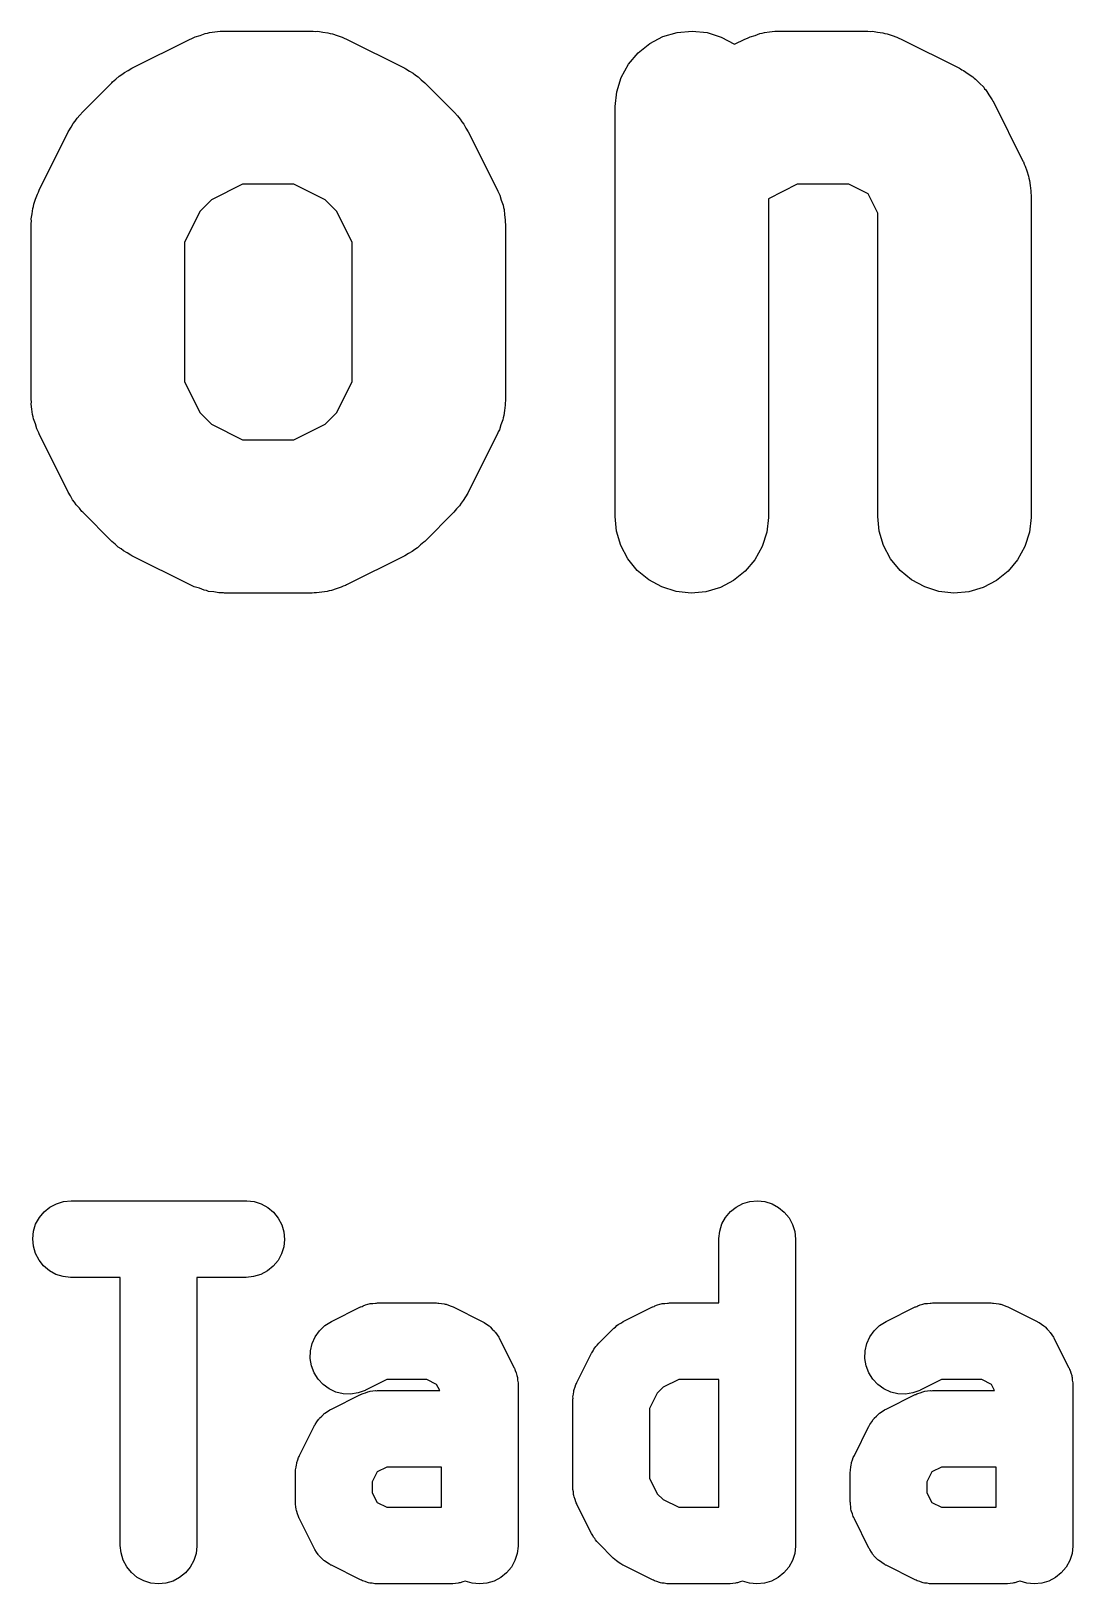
# Model space of a CAD drawing. Extents: x 84.8 to 173.4, y -140 to -47.1.
# Drawn here: x 106.34 to 113.14, y -139.33 to -129.2 of the extents above; entities that cross this region are included whole.
import ezdxf

# ---------------------------------------------------------------- set-up
doc = ezdxf.new("R2010")
doc.units = 0
doc.header["$MEASUREMENT"] = 0
doc.layers.add('BLACK', color=7, linetype='CONTINUOUS')

msp = doc.modelspace()

# ---------------------------------------------------------------- linework, layer by layer
at = {"layer": 'BLACK', "linetype": 'CONTINUOUS'}
for p, q in [((106.997, -129.442), (107.378, -129.252)), ((107.378, -129.252), (107.385, -129.249)), ((107.385, -129.249), (107.398, -129.243)), ((107.398, -129.243), (107.411, -129.237)), ((107.411, -129.237), (107.444, -129.227)), ((107.444, -129.227), (107.476, -129.215)), ((107.476, -129.215), (107.491, -129.213)), ((107.491, -129.213), (107.505, -129.208)), ((107.505, -129.208), (107.539, -129.205)), ((107.539, -129.205), (107.573, -129.2)), ((107.573, -129.2), (107.587, -129.2)), ((107.587, -129.2), (107.602, -129.199)), ((107.602, -129.199), (108.173, -129.199)), ((108.173, -129.199), (108.18, -129.199)), ((108.18, -129.199), (108.195, -129.201)), ((108.195, -129.201), (108.21, -129.2)), ((108.21, -129.2), (108.243, -129.206)), ((108.243, -129.206), (108.277, -129.21)), ((108.277, -129.21), (108.291, -129.214)), ((108.291, -129.214), (108.306, -129.217)), ((108.306, -129.217), (108.338, -129.229)), ((108.338, -129.229), (108.37, -129.239)), ((108.37, -129.239), (108.383, -129.246)), ((108.383, -129.246), (108.397, -129.252)), ((108.397, -129.252), (108.778, -129.442)), ((110.3, -129.342), (110.376, -129.28)), ((110.376, -129.28), (110.462, -129.235)), ((110.462, -129.235), (110.556, -129.208)), ((110.556, -129.208), (110.653, -129.199)), ((110.653, -129.199), (110.75, -129.209)), ((110.75, -129.209), (110.843, -129.238)), ((110.843, -129.238), (110.929, -129.284)), ((110.929, -129.284), (110.93, -129.285)), ((110.93, -129.285), (110.997, -129.252)), ((110.997, -129.252), (111.004, -129.249)), ((111.004, -129.249), (111.018, -129.243)), ((111.018, -129.243), (111.031, -129.237)), ((111.031, -129.237), (111.063, -129.227)), ((111.063, -129.227), (111.095, -129.215)), ((111.095, -129.215), (111.11, -129.213)), ((111.11, -129.213), (111.124, -129.208)), ((111.124, -129.208), (111.158, -129.205)), ((111.158, -129.205), (111.192, -129.2)), ((111.192, -129.2), (111.206, -129.2)), ((111.206, -129.2), (111.221, -129.199)), ((111.221, -129.199), (111.792, -129.199)), ((111.792, -129.199), (111.799, -129.199)), ((111.799, -129.199), (111.814, -129.201)), ((111.814, -129.201), (111.829, -129.2)), ((111.829, -129.2), (111.862, -129.206)), ((111.862, -129.206), (111.896, -129.21)), ((111.896, -129.21), (111.91, -129.214)), ((111.91, -129.214), (111.925, -129.217)), ((111.925, -129.217), (111.957, -129.229)), ((111.957, -129.229), (111.989, -129.239)), ((111.989, -129.239), (112.002, -129.246)), ((112.002, -129.246), (112.016, -129.252)), ((112.016, -129.252), (112.397, -129.442)), ((110.237, -129.416), (110.3, -129.342)), ((106.915, -129.494), (106.932, -129.483)), ((106.932, -129.483), (106.949, -129.47)), ((106.949, -129.47), (106.974, -129.457)), ((106.974, -129.457), (106.997, -129.442)), ((108.778, -129.442), (108.784, -129.445)), ((108.784, -129.445), (108.808, -129.461)), ((108.808, -129.461), (108.833, -129.474)), ((108.833, -129.474), (108.849, -129.487)), ((110.19, -129.502), (110.237, -129.416)), ((112.397, -129.442), (112.403, -129.445)), ((112.403, -129.445), (112.412, -129.451)), ((112.412, -129.451), (112.422, -129.456)), ((112.422, -129.456), (112.453, -129.478)), ((112.453, -129.478), (112.485, -129.498)), ((106.677, -129.726), (106.867, -129.536)), ((106.867, -129.536), (106.872, -129.531)), ((106.872, -129.531), (106.894, -129.513)), ((106.894, -129.513), (106.915, -129.494)), ((108.849, -129.487), (108.866, -129.498)), ((108.866, -129.498), (108.886, -129.518)), ((108.886, -129.518), (108.908, -129.536)), ((108.908, -129.536), (109.098, -129.726)), ((110.161, -129.595), (110.19, -129.502)), ((112.485, -129.498), (112.493, -129.506)), ((112.493, -129.506), (112.502, -129.512)), ((112.502, -129.512), (112.528, -129.54)), ((112.528, -129.54), (112.555, -129.566)), ((112.555, -129.566), (112.561, -129.575)), ((112.561, -129.575), (112.569, -129.583)), ((112.569, -129.583), (112.589, -129.615)), ((110.15, -129.692), (110.161, -129.595)), ((112.589, -129.615), (112.611, -129.647)), ((112.611, -129.647), (112.615, -129.657)), ((112.615, -129.657), (112.621, -129.666)), ((112.621, -129.666), (112.811, -130.047)), ((106.615, -129.802), (106.628, -129.786)), ((106.628, -129.786), (106.64, -129.768)), ((106.64, -129.768), (106.659, -129.748)), ((106.659, -129.748), (106.677, -129.726)), ((109.098, -129.726), (109.103, -129.731)), ((109.103, -129.731), (109.121, -129.753)), ((109.121, -129.753), (109.14, -129.774)), ((109.14, -129.774), (109.151, -129.791)), ((110.15, -129.699), (110.15, -129.692)), ((110.15, -132.366), (110.15, -129.699)), ((106.393, -130.237), (106.583, -129.856)), ((106.583, -129.856), (106.587, -129.85)), ((106.587, -129.85), (106.602, -129.826)), ((106.602, -129.826), (106.615, -129.802)), ((109.151, -129.791), (109.164, -129.807)), ((109.164, -129.807), (109.177, -129.832)), ((109.177, -129.832), (109.192, -129.856)), ((109.192, -129.856), (109.383, -130.237)), ((112.811, -130.047), (112.814, -130.053)), ((112.814, -130.053), (112.819, -130.067)), ((112.819, -130.067), (112.826, -130.08)), ((112.826, -130.08), (112.836, -130.112)), ((112.836, -130.112), (112.848, -130.145)), ((112.848, -130.145), (112.85, -130.159)), ((112.85, -130.159), (112.854, -130.173)), ((112.854, -130.173), (112.858, -130.207)), ((106.358, -130.328), (106.37, -130.296)), ((106.37, -130.296), (106.381, -130.264)), ((106.381, -130.264), (106.388, -130.251)), ((106.388, -130.251), (106.393, -130.237)), ((107.72, -130.199), (107.517, -130.3)), ((108.055, -130.199), (107.72, -130.199)), ((108.258, -130.3), (108.055, -130.199)), ((109.383, -130.237), (109.386, -130.243)), ((109.386, -130.243), (109.391, -130.257)), ((109.391, -130.257), (109.398, -130.27)), ((109.398, -130.27), (109.407, -130.303)), ((111.339, -130.199), (111.15, -130.294)), ((111.15, -130.294), (111.15, -132.366)), ((111.674, -130.199), (111.339, -130.199)), ((111.801, -130.262), (111.674, -130.199)), ((111.864, -130.388), (111.801, -130.262)), ((112.858, -130.207), (112.863, -130.241)), ((112.863, -130.241), (112.862, -130.256)), ((112.862, -130.256), (112.864, -130.27)), ((112.864, -130.27), (112.864, -132.366)), ((106.341, -130.424), (106.347, -130.391)), ((106.347, -130.391), (106.351, -130.357)), ((106.351, -130.357), (106.355, -130.343)), ((106.355, -130.343), (106.358, -130.328)), ((107.441, -130.376), (107.34, -130.579)), ((107.517, -130.3), (107.441, -130.376)), ((108.334, -130.376), (108.258, -130.3)), ((108.435, -130.579), (108.334, -130.376)), ((109.407, -130.303), (109.419, -130.335)), ((109.419, -130.335), (109.422, -130.35)), ((109.422, -130.35), (109.426, -130.364)), ((109.426, -130.364), (109.429, -130.398)), ((109.429, -130.398), (109.434, -130.431)), ((111.864, -132.366), (111.864, -130.388)), ((106.34, -130.454), (106.342, -130.439)), ((106.34, -130.461), (106.34, -130.454)), ((106.34, -131.604), (106.34, -130.461)), ((106.342, -130.439), (106.341, -130.424)), ((109.434, -130.431), (109.434, -130.446)), ((109.434, -130.446), (109.435, -130.461)), ((109.435, -130.461), (109.435, -131.604)), ((107.34, -130.579), (107.34, -131.486)), ((108.435, -131.486), (108.435, -130.579)), ((107.34, -131.486), (107.441, -131.688)), ((108.334, -131.688), (108.435, -131.486)), ((106.342, -131.618), (106.34, -131.604)), ((109.435, -131.611), (109.434, -131.625)), ((109.435, -131.604), (109.435, -131.611)), ((106.341, -131.633), (106.342, -131.618)), ((106.346, -131.667), (106.341, -131.633)), ((106.35, -131.701), (106.346, -131.667)), ((106.354, -131.715), (106.35, -131.701)), ((106.356, -131.729), (106.354, -131.715)), ((107.441, -131.688), (107.517, -131.764)), ((108.258, -131.764), (108.334, -131.688)), ((109.424, -131.708), (109.42, -131.722)), ((109.428, -131.674), (109.424, -131.708)), ((109.434, -131.64), (109.428, -131.674)), ((109.434, -131.625), (109.434, -131.64)), ((106.368, -131.761), (106.356, -131.729)), ((106.378, -131.794), (106.368, -131.761)), ((106.385, -131.807), (106.378, -131.794)), ((106.39, -131.821), (106.385, -131.807)), ((107.517, -131.764), (107.72, -131.866)), ((108.055, -131.866), (108.258, -131.764)), ((109.388, -131.813), (109.383, -131.827)), ((109.395, -131.801), (109.388, -131.813)), ((109.405, -131.768), (109.395, -131.801)), ((109.417, -131.736), (109.405, -131.768)), ((109.42, -131.722), (109.417, -131.736)), ((106.393, -131.827), (106.39, -131.821)), ((106.583, -132.208), (106.393, -131.827)), ((107.72, -131.866), (108.055, -131.866)), ((109.383, -131.827), (109.192, -132.208)), ((106.598, -132.232), (106.583, -132.208)), ((109.189, -132.214), (109.174, -132.238)), ((109.192, -132.208), (109.189, -132.214)), ((106.611, -132.257), (106.598, -132.232)), ((106.624, -132.273), (106.611, -132.257)), ((106.635, -132.291), (106.624, -132.273)), ((106.655, -132.311), (106.635, -132.291)), ((106.672, -132.333), (106.655, -132.311)), ((109.116, -132.316), (109.098, -132.338)), ((109.136, -132.296), (109.116, -132.316)), ((109.147, -132.279), (109.136, -132.296)), ((109.16, -132.263), (109.147, -132.279)), ((109.174, -132.238), (109.16, -132.263)), ((106.677, -132.338), (106.672, -132.333)), ((106.867, -132.529), (106.677, -132.338)), ((109.098, -132.338), (108.908, -132.529)), ((110.159, -132.463), (110.15, -132.366)), ((111.15, -132.373), (111.139, -132.469)), ((111.15, -132.366), (111.15, -132.373)), ((111.873, -132.463), (111.864, -132.366)), ((112.864, -132.373), (112.853, -132.469)), ((112.864, -132.366), (112.864, -132.373)), ((110.187, -132.556), (110.159, -132.463)), ((111.139, -132.469), (111.109, -132.562)), ((111.902, -132.556), (111.873, -132.463)), ((112.853, -132.469), (112.823, -132.562)), ((106.889, -132.546), (106.867, -132.529)), ((106.909, -132.566), (106.889, -132.546)), ((106.927, -132.577), (106.909, -132.566)), ((106.943, -132.591), (106.927, -132.577)), ((106.968, -132.604), (106.943, -132.591)), ((106.991, -132.619), (106.968, -132.604)), ((106.997, -132.622), (106.991, -132.619)), ((107.378, -132.813), (106.997, -132.622)), ((108.778, -132.622), (108.397, -132.813)), ((108.802, -132.607), (108.778, -132.622)), ((108.827, -132.594), (108.802, -132.607)), ((108.843, -132.581), (108.827, -132.594)), ((108.861, -132.57), (108.843, -132.581)), ((108.881, -132.551), (108.861, -132.57)), ((108.903, -132.534), (108.881, -132.551)), ((108.908, -132.529), (108.903, -132.534)), ((110.233, -132.642), (110.187, -132.556)), ((111.109, -132.562), (111.062, -132.648)), ((111.947, -132.642), (111.902, -132.556)), ((112.823, -132.562), (112.776, -132.648)), ((110.295, -132.718), (110.233, -132.642)), ((110.37, -132.78), (110.295, -132.718)), ((110.999, -132.723), (110.923, -132.784)), ((111.062, -132.648), (110.999, -132.723)), ((112.009, -132.718), (111.947, -132.642)), ((112.084, -132.78), (112.009, -132.718)), ((112.714, -132.723), (112.638, -132.784)), ((112.776, -132.648), (112.714, -132.723)), ((107.392, -132.818), (107.378, -132.813)), ((107.405, -132.825), (107.392, -132.818)), ((107.438, -132.835), (107.405, -132.825)), ((108.364, -132.828), (108.331, -132.838)), ((108.377, -132.821), (108.364, -132.828)), ((108.391, -132.816), (108.377, -132.821)), ((108.397, -132.813), (108.391, -132.816)), ((110.456, -132.826), (110.37, -132.78)), ((110.549, -132.855), (110.456, -132.826)), ((110.837, -132.829), (110.743, -132.857)), ((110.923, -132.784), (110.837, -132.829)), ((112.17, -132.826), (112.084, -132.78)), ((112.263, -132.855), (112.17, -132.826)), ((112.551, -132.829), (112.458, -132.857)), ((112.638, -132.784), (112.551, -132.829)), ((107.47, -132.848), (107.438, -132.835)), ((107.484, -132.85), (107.47, -132.848)), ((107.498, -132.855), (107.484, -132.85)), ((107.532, -132.858), (107.498, -132.855)), ((107.566, -132.864), (107.532, -132.858)), ((107.58, -132.864), (107.566, -132.864)), ((107.595, -132.865), (107.58, -132.864)), ((107.602, -132.866), (107.595, -132.865)), ((108.173, -132.866), (107.602, -132.866)), ((108.188, -132.864), (108.173, -132.866)), ((108.203, -132.865), (108.188, -132.864)), ((108.237, -132.859), (108.203, -132.865)), ((108.271, -132.856), (108.237, -132.859)), ((108.285, -132.852), (108.271, -132.856)), ((108.299, -132.849), (108.285, -132.852)), ((108.331, -132.838), (108.299, -132.849)), ((110.646, -132.866), (110.549, -132.855)), ((110.743, -132.857), (110.646, -132.866)), ((112.36, -132.866), (112.263, -132.855)), ((112.458, -132.857), (112.36, -132.866)), ((106.425, -136.903), (106.463, -136.873)), ((106.463, -136.873), (106.506, -136.85)), ((106.506, -136.85), (106.552, -136.836)), ((106.552, -136.836), (106.601, -136.831)), ((106.601, -136.831), (107.744, -136.831)), ((107.744, -136.831), (107.747, -136.831)), ((107.747, -136.831), (107.796, -136.836)), ((107.796, -136.836), (107.842, -136.851)), ((107.842, -136.851), (107.885, -136.874)), ((107.885, -136.874), (107.922, -136.906)), ((110.902, -136.902), (110.94, -136.872)), ((110.94, -136.872), (110.983, -136.849)), ((110.983, -136.849), (111.03, -136.835)), ((111.03, -136.835), (111.079, -136.831)), ((111.079, -136.831), (111.127, -136.836)), ((111.127, -136.836), (111.174, -136.85)), ((111.174, -136.85), (111.217, -136.874)), ((111.217, -136.874), (111.254, -136.905)), ((106.356, -137.03), (106.37, -136.984)), ((106.37, -136.984), (106.394, -136.941)), ((106.394, -136.941), (106.425, -136.903)), ((107.922, -136.906), (107.953, -136.944)), ((107.953, -136.944), (107.976, -136.987)), ((110.833, -137.029), (110.847, -136.982)), ((110.847, -136.982), (110.871, -136.94)), ((110.871, -136.94), (110.902, -136.902)), ((111.254, -136.905), (111.285, -136.942)), ((111.285, -136.942), (111.308, -136.985)), ((106.351, -137.079), (106.356, -137.03)), ((106.355, -137.128), (106.351, -137.079)), ((107.976, -136.987), (107.989, -137.034)), ((107.989, -137.034), (107.994, -137.083)), ((107.994, -137.083), (107.989, -137.131)), ((110.827, -137.077), (110.833, -137.029)), ((110.827, -137.081), (110.827, -137.077)), ((110.827, -137.497), (110.827, -137.081)), ((111.308, -136.985), (111.322, -137.032)), ((111.322, -137.032), (111.327, -137.081)), ((111.327, -137.081), (111.327, -139.081)), ((106.369, -137.174), (106.355, -137.128)), ((106.392, -137.218), (106.369, -137.174)), ((107.974, -137.178), (107.951, -137.221)), ((107.989, -137.131), (107.974, -137.178)), ((106.422, -137.256), (106.392, -137.218)), ((106.46, -137.287), (106.422, -137.256)), ((106.502, -137.311), (106.46, -137.287)), ((107.92, -137.258), (107.882, -137.289)), ((107.951, -137.221), (107.92, -137.258)), ((106.549, -137.325), (106.502, -137.311)), ((106.597, -137.331), (106.549, -137.325)), ((106.601, -137.331), (106.597, -137.331)), ((106.922, -137.331), (106.601, -137.331)), ((106.922, -139.081), (106.922, -137.331)), ((107.744, -137.331), (107.422, -137.331)), ((107.422, -137.331), (107.422, -139.081)), ((107.792, -137.326), (107.744, -137.331)), ((107.839, -137.312), (107.792, -137.326)), ((107.882, -137.289), (107.839, -137.312)), ((108.299, -137.619), (108.489, -137.524)), ((108.489, -137.524), (108.492, -137.522)), ((108.492, -137.522), (108.499, -137.52)), ((108.499, -137.52), (108.506, -137.516)), ((108.506, -137.516), (108.522, -137.511)), ((108.522, -137.511), (108.538, -137.505)), ((108.538, -137.505), (108.545, -137.504)), ((108.545, -137.504), (108.552, -137.502)), ((108.552, -137.502), (108.569, -137.501)), ((108.569, -137.501), (108.586, -137.498)), ((108.586, -137.498), (108.594, -137.498)), ((108.594, -137.498), (108.601, -137.497)), ((108.601, -137.497), (108.982, -137.497)), ((108.982, -137.497), (108.985, -137.497)), ((108.985, -137.497), (108.993, -137.498)), ((108.993, -137.498), (109, -137.498)), ((109, -137.498), (109.017, -137.501)), ((109.017, -137.501), (109.034, -137.503)), ((109.034, -137.503), (109.041, -137.505)), ((109.041, -137.505), (109.048, -137.506)), ((109.048, -137.506), (109.064, -137.512)), ((109.064, -137.512), (109.08, -137.518)), ((109.08, -137.518), (109.087, -137.521)), ((109.087, -137.521), (109.094, -137.524)), ((109.094, -137.524), (109.284, -137.619)), ((110.203, -137.619), (110.394, -137.524)), ((110.394, -137.524), (110.397, -137.522)), ((110.397, -137.522), (110.404, -137.52)), ((110.404, -137.52), (110.41, -137.516)), ((110.41, -137.516), (110.427, -137.511)), ((110.427, -137.511), (110.443, -137.505)), ((110.443, -137.505), (110.45, -137.504)), ((110.45, -137.504), (110.457, -137.502)), ((110.457, -137.502), (110.474, -137.501)), ((110.474, -137.501), (110.491, -137.498)), ((110.491, -137.498), (110.498, -137.498)), ((110.498, -137.498), (110.506, -137.497)), ((110.506, -137.497), (110.827, -137.497)), ((111.918, -137.619), (112.108, -137.524)), ((112.108, -137.524), (112.111, -137.522)), ((112.111, -137.522), (112.118, -137.52)), ((112.118, -137.52), (112.125, -137.516)), ((112.125, -137.516), (112.141, -137.511)), ((112.141, -137.511), (112.157, -137.505)), ((112.157, -137.505), (112.164, -137.504)), ((112.164, -137.504), (112.171, -137.502)), ((112.171, -137.502), (112.188, -137.501)), ((112.188, -137.501), (112.205, -137.498)), ((112.205, -137.498), (112.213, -137.498)), ((112.213, -137.498), (112.22, -137.497)), ((112.22, -137.497), (112.601, -137.497)), ((112.601, -137.497), (112.604, -137.497)), ((112.604, -137.497), (112.612, -137.498)), ((112.612, -137.498), (112.619, -137.498)), ((112.619, -137.498), (112.636, -137.501)), ((112.636, -137.501), (112.653, -137.503)), ((112.653, -137.503), (112.66, -137.505)), ((112.66, -137.505), (112.667, -137.506)), ((112.667, -137.506), (112.683, -137.512)), ((112.683, -137.512), (112.699, -137.518)), ((112.699, -137.518), (112.706, -137.521)), ((112.706, -137.521), (112.713, -137.524)), ((112.713, -137.524), (112.903, -137.619)), ((108.194, -137.718), (108.222, -137.679)), ((108.222, -137.679), (108.257, -137.645)), ((108.257, -137.645), (108.299, -137.619)), ((109.284, -137.619), (109.287, -137.621)), ((109.287, -137.621), (109.292, -137.624)), ((109.292, -137.624), (109.297, -137.626)), ((109.297, -137.626), (109.312, -137.637)), ((109.312, -137.637), (109.328, -137.647)), ((109.328, -137.647), (109.332, -137.651)), ((109.332, -137.651), (109.336, -137.654)), ((109.336, -137.654), (109.349, -137.668)), ((109.349, -137.668), (109.363, -137.681)), ((109.363, -137.681), (109.366, -137.686)), ((109.366, -137.686), (109.37, -137.69)), ((109.37, -137.69), (109.38, -137.706)), ((110.043, -137.761), (110.138, -137.666)), ((110.138, -137.666), (110.141, -137.663)), ((110.141, -137.663), (110.152, -137.655)), ((110.152, -137.655), (110.162, -137.645)), ((110.162, -137.645), (110.171, -137.639)), ((110.171, -137.639), (110.179, -137.633)), ((110.179, -137.633), (110.191, -137.627)), ((110.191, -137.627), (110.203, -137.619)), ((111.813, -137.718), (111.841, -137.679)), ((111.841, -137.679), (111.876, -137.645)), ((111.876, -137.645), (111.918, -137.619)), ((112.903, -137.619), (112.906, -137.621)), ((112.906, -137.621), (112.911, -137.624)), ((112.911, -137.624), (112.916, -137.626)), ((112.916, -137.626), (112.931, -137.637)), ((112.931, -137.637), (112.947, -137.647)), ((112.947, -137.647), (112.951, -137.651)), ((112.951, -137.651), (112.955, -137.654)), ((112.955, -137.654), (112.969, -137.668)), ((112.969, -137.668), (112.982, -137.681)), ((112.982, -137.681), (112.985, -137.686)), ((112.985, -137.686), (112.989, -137.69)), ((112.989, -137.69), (112.999, -137.706)), ((108.162, -137.81), (108.173, -137.763)), ((108.173, -137.763), (108.194, -137.718)), ((109.38, -137.706), (109.391, -137.721)), ((109.391, -137.721), (109.393, -137.726)), ((109.393, -137.726), (109.396, -137.731)), ((109.396, -137.731), (109.491, -137.921)), ((110.012, -137.799), (110.019, -137.791)), ((110.019, -137.791), (110.024, -137.782)), ((110.024, -137.782), (110.034, -137.772)), ((110.034, -137.772), (110.043, -137.761)), ((111.782, -137.81), (111.793, -137.763)), ((111.793, -137.763), (111.813, -137.718)), ((112.999, -137.706), (113.01, -137.721)), ((113.01, -137.721), (113.012, -137.726)), ((113.012, -137.726), (113.015, -137.731)), ((113.015, -137.731), (113.11, -137.921)), ((108.161, -137.859), (108.162, -137.81)), ((108.169, -137.907), (108.161, -137.859)), ((109.901, -138.017), (109.996, -137.826)), ((109.996, -137.826), (109.998, -137.823)), ((109.998, -137.823), (110.006, -137.811)), ((110.006, -137.811), (110.012, -137.799)), ((111.78, -137.859), (111.782, -137.81)), ((111.788, -137.907), (111.78, -137.859)), ((108.186, -137.953), (108.169, -137.907)), ((108.212, -137.994), (108.186, -137.953)), ((108.245, -138.03), (108.212, -137.994)), ((108.66, -137.997), (108.522, -138.066)), ((108.923, -137.997), (108.66, -137.997)), ((108.986, -138.029), (108.923, -137.997)), ((109.491, -137.921), (109.493, -137.924)), ((109.493, -137.924), (109.495, -137.931)), ((109.495, -137.931), (109.499, -137.938)), ((109.499, -137.938), (109.504, -137.954)), ((109.504, -137.954), (109.509, -137.97)), ((109.509, -137.97), (109.511, -137.978)), ((109.511, -137.978), (109.513, -137.985)), ((109.513, -137.985), (109.514, -138.002)), ((110.565, -137.997), (110.463, -138.048)), ((110.827, -137.997), (110.565, -137.997)), ((110.827, -138.831), (110.827, -137.997)), ((111.805, -137.953), (111.788, -137.907)), ((111.831, -137.994), (111.805, -137.953)), ((111.864, -138.03), (111.831, -137.994)), ((112.279, -137.997), (112.141, -138.066)), ((112.542, -137.997), (112.279, -137.997)), ((112.605, -138.029), (112.542, -137.997)), ((113.11, -137.921), (113.112, -137.924)), ((113.112, -137.924), (113.114, -137.931)), ((113.114, -137.931), (113.118, -137.938)), ((113.118, -137.938), (113.123, -137.954)), ((113.123, -137.954), (113.129, -137.97)), ((113.129, -137.97), (113.13, -137.978)), ((113.13, -137.978), (113.132, -137.985)), ((113.132, -137.985), (113.133, -138.002)), ((108.284, -138.059), (108.245, -138.03)), ((108.329, -138.079), (108.284, -138.059)), ((108.299, -138.19), (108.489, -138.095)), ((108.376, -138.09), (108.329, -138.079)), ((108.425, -138.092), (108.376, -138.09)), ((108.473, -138.085), (108.425, -138.092)), ((108.519, -138.068), (108.473, -138.085)), ((108.489, -138.095), (108.492, -138.094)), ((108.492, -138.094), (108.499, -138.091)), ((108.499, -138.091), (108.506, -138.088)), ((108.506, -138.088), (108.522, -138.083)), ((108.522, -138.066), (108.519, -138.068)), ((108.522, -138.083), (108.538, -138.077)), ((108.538, -138.077), (108.545, -138.076)), ((108.545, -138.076), (108.552, -138.074)), ((108.552, -138.074), (108.569, -138.072)), ((108.569, -138.072), (108.586, -138.069)), ((108.586, -138.069), (108.594, -138.07)), ((108.594, -138.07), (108.601, -138.069)), ((108.601, -138.069), (109.006, -138.069)), ((109.006, -138.069), (108.986, -138.029)), ((109.514, -138.002), (109.517, -138.018)), ((109.517, -138.018), (109.517, -138.026)), ((109.517, -138.026), (109.518, -138.033)), ((109.518, -138.033), (109.518, -139.081)), ((109.875, -138.11), (109.878, -138.093)), ((109.878, -138.093), (109.88, -138.076)), ((109.88, -138.076), (109.882, -138.069)), ((109.882, -138.069), (109.884, -138.062)), ((109.884, -138.062), (109.89, -138.046)), ((109.89, -138.046), (109.895, -138.03)), ((109.895, -138.03), (109.898, -138.023)), ((109.898, -138.023), (109.901, -138.017)), ((110.425, -138.086), (110.375, -138.187)), ((110.463, -138.048), (110.425, -138.086)), ((111.904, -138.059), (111.864, -138.03)), ((111.948, -138.079), (111.904, -138.059)), ((111.918, -138.19), (112.108, -138.095)), ((111.995, -138.09), (111.948, -138.079)), ((112.044, -138.092), (111.995, -138.09)), ((112.092, -138.085), (112.044, -138.092)), ((112.138, -138.068), (112.092, -138.085)), ((112.108, -138.095), (112.111, -138.094)), ((112.111, -138.094), (112.118, -138.091)), ((112.118, -138.091), (112.125, -138.088)), ((112.125, -138.088), (112.141, -138.083)), ((112.141, -138.066), (112.138, -138.068)), ((112.141, -138.083), (112.157, -138.077)), ((112.157, -138.077), (112.164, -138.076)), ((112.164, -138.076), (112.171, -138.074)), ((112.171, -138.074), (112.188, -138.072)), ((112.188, -138.072), (112.205, -138.069)), ((112.205, -138.069), (112.213, -138.07)), ((112.213, -138.07), (112.22, -138.069)), ((112.22, -138.069), (112.625, -138.069)), ((112.625, -138.069), (112.605, -138.029)), ((113.133, -138.002), (113.136, -138.018)), ((113.136, -138.018), (113.136, -138.026)), ((113.136, -138.026), (113.137, -138.033)), ((113.137, -138.033), (113.137, -139.081)), ((108.273, -138.206), (108.289, -138.196)), ((108.289, -138.196), (108.294, -138.193)), ((108.294, -138.193), (108.299, -138.19)), ((109.876, -138.118), (109.875, -138.11)), ((109.875, -138.125), (109.876, -138.118)), ((109.875, -138.128), (109.875, -138.125)), ((109.875, -138.7), (109.875, -138.128)), ((110.375, -138.187), (110.375, -138.641)), ((111.892, -138.206), (111.908, -138.196)), ((111.908, -138.196), (111.913, -138.193)), ((111.913, -138.193), (111.918, -138.19)), ((108.187, -138.302), (108.188, -138.299)), ((108.188, -138.299), (108.191, -138.295)), ((108.191, -138.295), (108.194, -138.29)), ((108.194, -138.29), (108.205, -138.274)), ((108.205, -138.274), (108.215, -138.258)), ((108.215, -138.258), (108.219, -138.254)), ((108.219, -138.254), (108.222, -138.25)), ((108.222, -138.25), (108.236, -138.237)), ((108.236, -138.237), (108.249, -138.223)), ((108.249, -138.223), (108.253, -138.22)), ((108.253, -138.22), (108.257, -138.216)), ((108.257, -138.216), (108.273, -138.206)), ((111.806, -138.302), (111.807, -138.299)), ((111.807, -138.299), (111.81, -138.295)), ((111.81, -138.295), (111.813, -138.29)), ((111.813, -138.29), (111.824, -138.274)), ((111.824, -138.274), (111.834, -138.258)), ((111.834, -138.258), (111.838, -138.254)), ((111.838, -138.254), (111.841, -138.25)), ((111.841, -138.25), (111.855, -138.237)), ((111.855, -138.237), (111.868, -138.223)), ((111.868, -138.223), (111.872, -138.22)), ((111.872, -138.22), (111.876, -138.216)), ((111.876, -138.216), (111.892, -138.206)), ((108.092, -138.493), (108.187, -138.302)), ((111.711, -138.493), (111.806, -138.302)), ((108.085, -138.506), (108.089, -138.5)), ((108.089, -138.5), (108.092, -138.493)), ((111.704, -138.506), (111.708, -138.5)), ((111.708, -138.5), (111.711, -138.493)), ((108.065, -138.601), (108.066, -138.594)), ((108.065, -138.605), (108.065, -138.601)), ((108.065, -138.795), (108.065, -138.605)), ((108.066, -138.586), (108.069, -138.57)), ((108.066, -138.594), (108.066, -138.586)), ((108.069, -138.57), (108.071, -138.553)), ((108.071, -138.553), (108.073, -138.546)), ((108.073, -138.546), (108.074, -138.538)), ((108.074, -138.538), (108.08, -138.522)), ((108.08, -138.522), (108.085, -138.506)), ((108.597, -138.6), (108.565, -138.664)), ((108.66, -138.569), (108.597, -138.6)), ((109.018, -138.569), (108.66, -138.569)), ((109.018, -138.831), (109.018, -138.569)), ((111.684, -138.601), (111.685, -138.594)), ((111.684, -138.605), (111.684, -138.601)), ((111.684, -138.795), (111.684, -138.605)), ((111.685, -138.586), (111.688, -138.57)), ((111.685, -138.594), (111.685, -138.586)), ((111.688, -138.57), (111.69, -138.553)), ((111.69, -138.553), (111.692, -138.546)), ((111.692, -138.546), (111.693, -138.538)), ((111.693, -138.538), (111.699, -138.522)), ((111.699, -138.522), (111.704, -138.506)), ((112.216, -138.6), (112.184, -138.664)), ((112.279, -138.569), (112.216, -138.6)), ((112.637, -138.569), (112.279, -138.569)), ((112.637, -138.831), (112.637, -138.569)), ((108.565, -138.664), (108.565, -138.736)), ((109.875, -138.707), (109.875, -138.7)), ((109.875, -138.714), (109.875, -138.707)), ((110.375, -138.641), (110.425, -138.742)), ((112.184, -138.664), (112.184, -138.736)), ((108.066, -138.802), (108.065, -138.795)), ((108.066, -138.81), (108.066, -138.802)), ((108.565, -138.736), (108.597, -138.799)), ((108.597, -138.799), (108.66, -138.831)), ((109.878, -138.731), (109.875, -138.714)), ((109.879, -138.748), (109.878, -138.731)), ((109.882, -138.755), (109.879, -138.748)), ((109.883, -138.763), (109.882, -138.755)), ((109.889, -138.779), (109.883, -138.763)), ((109.894, -138.795), (109.889, -138.779)), ((109.897, -138.802), (109.894, -138.795)), ((109.9, -138.808), (109.897, -138.802)), ((109.901, -138.812), (109.9, -138.808)), ((110.425, -138.742), (110.463, -138.78)), ((110.463, -138.78), (110.565, -138.831)), ((111.685, -138.802), (111.684, -138.795)), ((111.685, -138.81), (111.685, -138.802)), ((112.184, -138.736), (112.216, -138.799)), ((112.216, -138.799), (112.279, -138.831)), ((108.068, -138.827), (108.066, -138.81)), ((108.07, -138.844), (108.068, -138.827)), ((108.072, -138.851), (108.07, -138.844)), ((108.073, -138.858), (108.072, -138.851)), ((108.079, -138.874), (108.073, -138.858)), ((108.084, -138.89), (108.079, -138.874)), ((108.087, -138.897), (108.084, -138.89)), ((108.09, -138.904), (108.087, -138.897)), ((108.092, -138.907), (108.09, -138.904)), ((108.187, -139.097), (108.092, -138.907)), ((108.66, -138.831), (109.018, -138.831)), ((109.996, -139.002), (109.901, -138.812)), ((110.565, -138.831), (110.827, -138.831)), ((111.687, -138.827), (111.685, -138.81)), ((111.689, -138.844), (111.687, -138.827)), ((111.691, -138.851), (111.689, -138.844)), ((111.692, -138.858), (111.691, -138.851)), ((111.698, -138.874), (111.692, -138.858)), ((111.703, -138.89), (111.698, -138.874)), ((111.707, -138.897), (111.703, -138.89)), ((111.709, -138.904), (111.707, -138.897)), ((111.711, -138.907), (111.709, -138.904)), ((111.806, -139.097), (111.711, -138.907)), ((112.279, -138.831), (112.637, -138.831)), ((110.004, -139.014), (109.996, -139.002)), ((106.927, -139.129), (106.922, -139.081)), ((107.422, -139.084), (107.417, -139.133)), ((107.422, -139.081), (107.422, -139.084)), ((108.19, -139.102), (108.187, -139.097)), ((108.192, -139.107), (108.19, -139.102)), ((108.203, -139.123), (108.192, -139.107)), ((109.517, -139.084), (109.512, -139.133)), ((109.518, -139.081), (109.517, -139.084)), ((110.01, -139.026), (110.004, -139.014)), ((110.017, -139.035), (110.01, -139.026)), ((110.022, -139.043), (110.017, -139.035)), ((110.032, -139.054), (110.022, -139.043)), ((110.041, -139.065), (110.032, -139.054)), ((110.043, -139.067), (110.041, -139.065)), ((110.138, -139.162), (110.043, -139.067)), ((111.327, -139.084), (111.322, -139.133)), ((111.327, -139.081), (111.327, -139.084)), ((111.809, -139.102), (111.806, -139.097)), ((111.811, -139.107), (111.809, -139.102)), ((111.822, -139.123), (111.811, -139.107)), ((113.137, -139.084), (113.131, -139.133)), ((113.137, -139.081), (113.137, -139.084)), ((106.941, -139.176), (106.927, -139.129)), ((106.964, -139.219), (106.941, -139.176)), ((107.402, -139.179), (107.379, -139.222)), ((107.417, -139.133), (107.402, -139.179)), ((108.213, -139.139), (108.203, -139.123)), ((108.216, -139.143), (108.213, -139.139)), ((108.22, -139.147), (108.216, -139.143)), ((108.233, -139.16), (108.22, -139.147)), ((108.246, -139.174), (108.233, -139.16)), ((108.251, -139.177), (108.246, -139.174)), ((108.255, -139.181), (108.251, -139.177)), ((108.27, -139.191), (108.255, -139.181)), ((108.286, -139.202), (108.27, -139.191)), ((108.291, -139.205), (108.286, -139.202)), ((108.295, -139.208), (108.291, -139.205)), ((108.299, -139.209), (108.295, -139.208)), ((108.489, -139.304), (108.299, -139.209)), ((109.497, -139.179), (109.474, -139.222)), ((109.512, -139.133), (109.497, -139.179)), ((110.149, -139.171), (110.138, -139.162)), ((110.159, -139.181), (110.149, -139.171)), ((110.168, -139.187), (110.159, -139.181)), ((110.176, -139.193), (110.168, -139.187)), ((110.188, -139.2), (110.176, -139.193)), ((110.2, -139.208), (110.188, -139.2)), ((110.203, -139.209), (110.2, -139.208)), ((110.394, -139.304), (110.203, -139.209)), ((111.307, -139.179), (111.283, -139.222)), ((111.322, -139.133), (111.307, -139.179)), ((111.832, -139.139), (111.822, -139.123)), ((111.836, -139.143), (111.832, -139.139)), ((111.839, -139.147), (111.836, -139.143)), ((111.852, -139.16), (111.839, -139.147)), ((111.865, -139.174), (111.852, -139.16)), ((111.87, -139.177), (111.865, -139.174)), ((111.874, -139.181), (111.87, -139.177)), ((111.89, -139.191), (111.874, -139.181)), ((111.905, -139.202), (111.89, -139.191)), ((111.91, -139.205), (111.905, -139.202)), ((111.915, -139.208), (111.91, -139.205)), ((111.918, -139.209), (111.915, -139.208)), ((112.108, -139.304), (111.918, -139.209)), ((113.116, -139.179), (113.093, -139.222)), ((113.131, -139.133), (113.116, -139.179)), ((106.995, -139.257), (106.964, -139.219)), ((107.032, -139.288), (106.995, -139.257)), ((107.075, -139.311), (107.032, -139.288)), ((107.122, -139.326), (107.075, -139.311)), ((107.266, -139.313), (107.219, -139.326)), ((107.309, -139.29), (107.266, -139.313)), ((107.347, -139.259), (107.309, -139.29)), ((107.379, -139.222), (107.347, -139.259)), ((108.496, -139.307), (108.489, -139.304)), ((108.502, -139.311), (108.496, -139.307)), ((108.519, -139.316), (108.502, -139.311)), ((109.172, -139.312), (109.156, -139.317)), ((109.217, -139.326), (109.172, -139.312)), ((109.172, -139.312), (109.172, -139.312)), ((109.361, -139.313), (109.314, -139.326)), ((109.404, -139.29), (109.361, -139.313)), ((109.442, -139.259), (109.404, -139.29)), ((109.474, -139.222), (109.442, -139.259)), ((110.401, -139.307), (110.394, -139.304)), ((110.407, -139.311), (110.401, -139.307)), ((110.423, -139.316), (110.407, -139.311)), ((110.982, -139.312), (110.965, -139.317)), ((111.027, -139.326), (110.982, -139.312)), ((110.982, -139.312), (110.982, -139.312)), ((111.171, -139.313), (111.124, -139.326)), ((111.214, -139.29), (111.171, -139.313)), ((111.252, -139.259), (111.214, -139.29)), ((111.283, -139.222), (111.252, -139.259)), ((112.115, -139.307), (112.108, -139.304)), ((112.121, -139.311), (112.115, -139.307)), ((112.138, -139.316), (112.121, -139.311)), ((112.791, -139.312), (112.775, -139.317)), ((112.792, -139.312), (112.791, -139.312)), ((112.836, -139.326), (112.792, -139.312)), ((112.98, -139.313), (112.933, -139.326)), ((113.023, -139.29), (112.98, -139.313)), ((113.061, -139.259), (113.023, -139.29)), ((113.093, -139.222), (113.061, -139.259)), ((107.171, -139.331), (107.122, -139.326)), ((107.219, -139.326), (107.171, -139.331)), ((108.535, -139.322), (108.519, -139.316)), ((108.542, -139.323), (108.535, -139.322)), ((108.549, -139.325), (108.542, -139.323)), ((108.566, -139.327), (108.549, -139.325)), ((108.583, -139.33), (108.566, -139.327)), ((108.59, -139.33), (108.583, -139.33)), ((108.597, -139.331), (108.59, -139.33)), ((108.601, -139.331), (108.597, -139.331)), ((109.077, -139.331), (108.601, -139.331)), ((109.084, -139.33), (109.077, -139.331)), ((109.092, -139.33), (109.084, -139.33)), ((109.109, -139.328), (109.092, -139.33)), ((109.126, -139.326), (109.109, -139.328)), ((109.133, -139.324), (109.126, -139.326)), ((109.14, -139.323), (109.133, -139.324)), ((109.156, -139.317), (109.14, -139.323)), ((109.266, -139.331), (109.217, -139.326)), ((109.314, -139.326), (109.266, -139.331)), ((110.439, -139.322), (110.423, -139.316)), ((110.447, -139.323), (110.439, -139.322)), ((110.454, -139.325), (110.447, -139.323)), ((110.471, -139.327), (110.454, -139.325)), ((110.487, -139.33), (110.471, -139.327)), ((110.495, -139.33), (110.487, -139.33)), ((110.502, -139.331), (110.495, -139.33)), ((110.506, -139.331), (110.502, -139.331)), ((110.887, -139.331), (110.506, -139.331)), ((110.894, -139.33), (110.887, -139.331)), ((110.901, -139.33), (110.894, -139.33)), ((110.918, -139.328), (110.901, -139.33)), ((110.935, -139.326), (110.918, -139.328)), ((110.942, -139.324), (110.935, -139.326)), ((110.949, -139.323), (110.942, -139.324)), ((110.965, -139.317), (110.949, -139.323)), ((111.075, -139.331), (111.027, -139.326)), ((111.124, -139.326), (111.075, -139.331)), ((112.154, -139.322), (112.138, -139.316)), ((112.161, -139.323), (112.154, -139.322)), ((112.168, -139.325), (112.161, -139.323)), ((112.185, -139.327), (112.168, -139.325)), ((112.202, -139.33), (112.185, -139.327)), ((112.209, -139.33), (112.202, -139.33)), ((112.216, -139.331), (112.209, -139.33)), ((112.22, -139.331), (112.216, -139.331)), ((112.696, -139.331), (112.22, -139.331)), ((112.703, -139.33), (112.696, -139.331)), ((112.711, -139.33), (112.703, -139.33)), ((112.728, -139.328), (112.711, -139.33)), ((112.745, -139.326), (112.728, -139.328)), ((112.752, -139.324), (112.745, -139.326)), ((112.759, -139.323), (112.752, -139.324)), ((112.775, -139.317), (112.759, -139.323)), ((112.885, -139.331), (112.836, -139.326)), ((112.933, -139.326), (112.885, -139.331))]:
    msp.add_line(p, q, dxfattribs=at)

doc.saveas('drawing.dxf')
